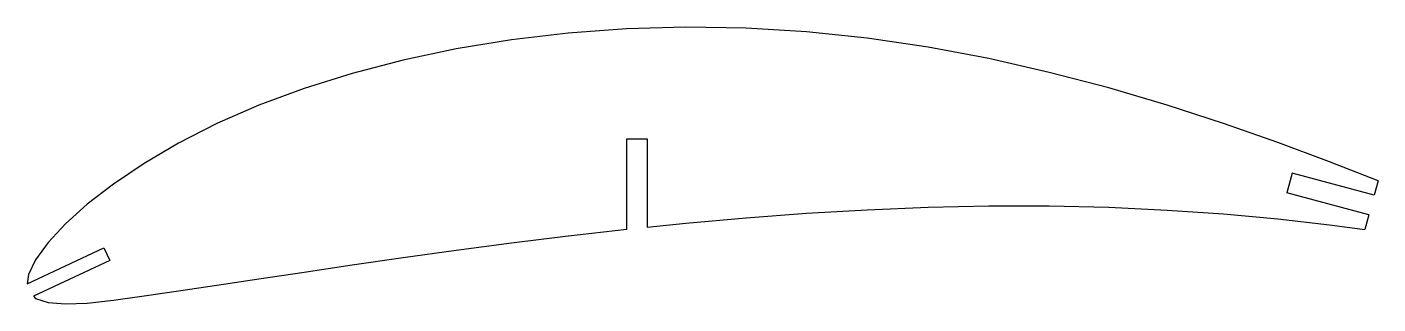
# Model space of a CAD drawing. Extents: x -14 to 9.9, y -2.5 to 2.5.
import ezdxf

# ---------------------------------------------------------------- set-up
doc = ezdxf.new("R2010")
doc.units = 0
doc.layers.add('MODELSKETCH_VISIBLE', color=7, linetype='CONTINUOUS')

msp = doc.modelspace()

# ---------------------------------------------------------------- linework, layer by layer
at = {"layer": 'MODELSKETCH_VISIBLE'}
for p, q in [((-3.392, 2.421), (-4.423, 2.345)), ((-2.341, 2.451), (-3.392, 2.421)), ((-1.278, 2.433), (-2.341, 2.451)), ((-0.206, 2.368), (-1.278, 2.433)), ((-5.429, 2.226), (-6.406, 2.065)), ((-4.423, 2.345), (-5.429, 2.226)), ((0.868, 2.255), (-0.206, 2.368)), ((1.942, 2.096), (0.868, 2.255)), ((-6.406, 2.065), (-7.347, 1.866)), ((3.018, 1.892), (1.942, 2.096)), ((-7.347, 1.866), (-8.246, 1.631)), ((4.086, 1.649), (3.018, 1.892)), ((-8.246, 1.631), (-9.099, 1.363)), ((5.141, 1.372), (4.086, 1.649)), ((-9.099, 1.363), (-9.899, 1.066)), ((6.172, 1.068), (5.141, 1.372)), ((-9.899, 1.066), (-10.64, 0.741)), ((7.172, 0.744), (6.172, 1.068)), ((-10.64, 0.741), (-11.319, 0.395)), ((8.133, 0.408), (7.172, 0.744)), ((-11.319, 0.395), (-11.929, 0.035)), ((-3.388, 0.472), (-3.028, 0.472)), ((-3.388, -1.128), (-3.388, 0.472)), ((-3.028, 0.472), (-3.028, -1.091)), ((9.047, 0.067), (8.133, 0.408)), ((-11.929, 0.035), (-12.469, -0.329)), ((9.904, -0.27), (9.047, 0.067)), ((8.386, -0.137), (8.292, -0.485)), ((9.834, -0.528), (8.386, -0.137)), ((-12.469, -0.329), (-12.933, -0.687)), ((9.904, -0.27), (9.834, -0.528)), ((-12.933, -0.687), (-13.319, -1.034)), ((1.942, -0.738), (3.018, -0.715)), ((3.018, -0.715), (4.086, -0.715)), ((4.086, -0.715), (5.141, -0.739)), ((9.74, -0.876), (8.292, -0.485)), ((-2.341, -1.021), (-1.278, -0.926)), ((-1.278, -0.926), (-0.206, -0.845)), ((-0.206, -0.845), (0.868, -0.782)), ((0.868, -0.782), (1.942, -0.738)), ((5.141, -0.739), (6.172, -0.788)), ((6.172, -0.788), (7.172, -0.857)), ((7.172, -0.857), (8.133, -0.946)), ((8.133, -0.946), (9.047, -1.049)), ((9.74, -0.876), (9.67, -1.134)), ((-13.319, -1.034), (-13.625, -1.364)), ((-4.419, -1.245), (-3.388, -1.128)), ((-3.392, -1.128), (-3.388, -1.128)), ((-3.028, -1.091), (-2.341, -1.021)), ((9.047, -1.049), (9.67, -1.134)), ((-13.625, -1.364), (-13.847, -1.667)), ((-6.406, -1.498), (-5.429, -1.369)), ((-5.429, -1.369), (-4.423, -1.245)), ((-14, -2.092), (-12.641, -1.456)), ((-13.847, -1.667), (-13.973, -1.932)), ((-12.641, -1.456), (-12.535, -1.683)), ((-8.246, -1.76), (-7.347, -1.629)), ((-7.347, -1.629), (-6.406, -1.498)), ((-12.535, -1.683), (-13.884, -2.314)), ((-9.899, -2.006), (-9.099, -1.887)), ((-9.099, -1.887), (-8.246, -1.76)), ((-13.973, -1.932), (-14, -2.092)), ((-14, -2.092), (-13.999, -2.096)), ((-14, -2.096), (-13.999, -2.096)), ((-11.319, -2.218), (-10.64, -2.117)), ((-10.64, -2.117), (-9.899, -2.006)), ((-13.884, -2.314), (-13.847, -2.352)), ((-13.847, -2.352), (-13.625, -2.426)), ((-12.933, -2.434), (-12.469, -2.384)), ((-12.469, -2.384), (-11.929, -2.308)), ((-11.929, -2.308), (-11.319, -2.218)), ((-13.625, -2.426), (-13.319, -2.451)), ((-13.319, -2.451), (-12.933, -2.434))]:
    msp.add_line(p, q, dxfattribs=at)

doc.saveas('drawing.dxf')
